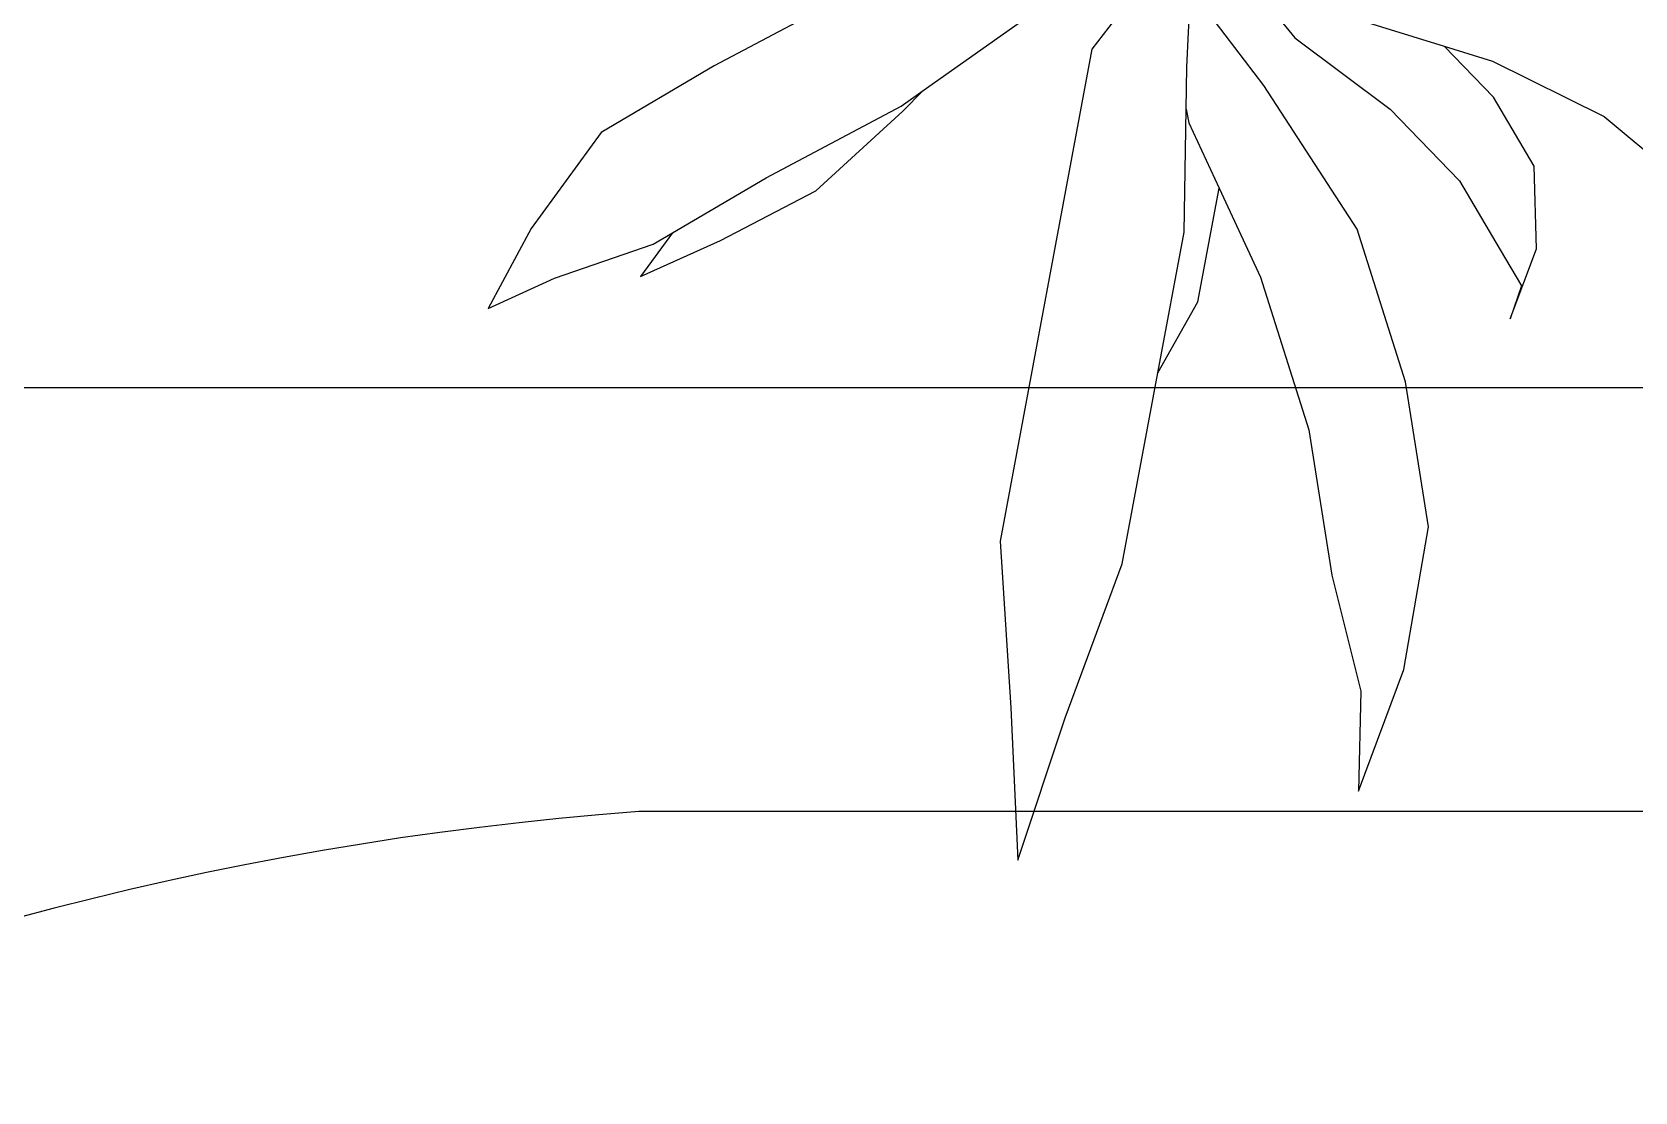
# Model space of a CAD drawing. Header units: metres. Extents: x -22 to 564, y 0 to 143.
# Drawn here: x 297.7542 to 297.8993, y 48.0946 to 48.1906 of the extents above; entities that cross this region are included whole.
import ezdxf

# ---------------------------------------------------------------- set-up
doc = ezdxf.new("R2010")
doc.units = ezdxf.units.M
for name, color, linetype in [('XREF 3N NEURO-ONCOLOGIA$0$AMBIENTACION', 1, 'Continuous'), ('XREF 3N NEURO-ONCOLOGIA$0$MOBILIARIO', 161, 'Continuous'), ('XREF 3N NEURO-ONCOLOGIA$0$MOBILIARIO FIJO', 40, 'Continuous')]:
    doc.layers.add(name, color=color, linetype=linetype)

# ---------------------------------------------------------------- blocks, each defined once
blk = doc.blocks.new('XREF 3N NEURO-ONCOLOGIA$0$Ref Arq Nivel 2$0$Silla 2')
blk.add_lwpolyline([(-0.2153846153846501, -0.2900000000000063), (-0.2153846153845933, -0.02499999999987779), (-0.2692307692308162, -0.02499999999996305), (-0.2692307692308731, -0.2899999999998926, 0.9285714285714276), (0.2692307692304468, -0.2900000000001626), (0.2692307692305036, -0.02500000000004832), (0.2153846153846786, -0.02500000000010516), (0.2153846153846359, -0.2900000000000205, -0.9285714285713822)], format="xyb", close=True)
blk = doc.blocks.new('XREF 3N NEURO-ONCOLOGIA$0$PLANTA CIRCULAR-02')
at = {"layer": 'XREF 3N NEURO-ONCOLOGIA$0$AMBIENTACION', "color": 72}
for p, q in [((0.2163079197244855, 0.3322979269213064), (0.2174825615668823, 0.3582367918298743)), ((0.2174825615668823, 0.3582367918298743), (0.2255600604138266, 0.3340252120680773)), ((0.2754286079874646, 0.3465133165283376), (0.2831271368989405, 0.3258223326865206)), ((0.275811919614938, 0.3294600119358151), (0.2754286079874646, 0.3465133165283376)), ((0.2255600604138266, 0.3340252120680773), (0.2352287231787073, 0.3078379123443895)), ((0.2144517528118541, 0.3039590530063805), (0.2163079197244855, 0.3322979269213064)), ((0.2708940055696019, 0.3097266283270628), (0.275811919614938, 0.3294600119358151)), ((0.2831271368989405, 0.3258223326865206), (0.2873213446946607, 0.3015577129912046)), ((0.266975109439926, 0.2850408369870152), (0.2708940055696019, 0.3097266283270628)), ((0.2352287231787073, 0.3078379123443895), (0.2412934626035792, 0.2753400864379287)), ((0.2300751190101948, 0.2203104930686237), (0.2144517528118541, 0.3039590530063805)), ((0.2873213446946607, 0.3015577129912046), (0.2834024485649991, 0.276871921651157)), ((0.258752786373023, 0.259072938679985), (0.266975109439926, 0.2850408369870152)), ((0.2834024485649991, 0.276871921651157), (0.2751801254980961, 0.2509040233441269)), ((0.2412934626035792, 0.2753400864379287), (0.2457661489516312, 0.2513930210412383)), ((0.2412934626035792, 0.2753400864379287), (0.2480992815560796, 0.2632650709938318)), ((0.3012393786880523, 0.2661272672316173), (0.3057208071625865, 0.2542281051827047)), ((0.3031552708874727, 0.260565723578587), (0.3012393786880523, 0.2661272672316173)), ((0.1273815670105876, 0.2644104534880682), (0.1386542231617511, 0.2592500123248627)), ((0.1347174525734545, 0.2507799221803779), (0.1273815670105876, 0.2644104534880682)), ((0.2480992815560796, 0.2632650709938318), (0.2517101342726562, 0.2439324122591202)), ((0.1386542231617511, 0.2592500123248627), (0.1554385416881416, 0.2534772389408246)), ((0.2517101342726562, 0.2439324122591202), (0.258752786373023, 0.259072938679985)), ((0.2995236314507963, 0.2544392442416736), (0.3031552708874727, 0.260565723578587)), ((0.1533050969057257, 0.2589804255905719), (0.1669278453257448, 0.2528546845111848)), ((0.158738136582528, 0.2515389861300363), (0.1533050969057257, 0.2589804255905719)), ((0.2926280267648309, 0.2426926067117918), (0.2995236314507963, 0.2544392442416736)), ((0.3057208071625865, 0.2542281051827047), (0.3052849004319853, 0.2402072395598367)), ((0.1554385416881416, 0.2534772389408246), (0.158738136582528, 0.2515389861300363)), ((0.158738136582528, 0.2515389861300363), (0.1746905417690243, 0.2421682011757511)), ((0.1669278453257448, 0.2528546845111848), (0.183105695239135, 0.2443916328278064)), ((0.2457661489516312, 0.2513930210412383), (0.2461087853604624, 0.2304808479718332)), ((0.2751801254980961, 0.2509040233441269), (0.2593158248288034, 0.2264805127125484)), ((0.1465979750992545, 0.234456471980458), (0.1347174525734545, 0.2507799221803779)), ((0.183105695239135, 0.2443916328278064), (0.1979025384700463, 0.2308337960126394)), ((0.2465460943457316, 0.2328305884237594), (0.2517101342726562, 0.2439324122591202)), ((0.2808230684268551, 0.2305072031032154), (0.2926280267648309, 0.2426926067117918)), ((0.3172262998705548, 0.2317171172690493), (0.3302719046012754, 0.2426581997864687)), ((0.1746905417690243, 0.2421682011757511), (0.1976315565399318, 0.2299967785626436)), ((0.3052849004319853, 0.2402072395598367), (0.2983892957460199, 0.2284606020299478)), ((0.165849975180123, 0.2231474342153845), (0.1465979750992545, 0.234456471980458)), ((0.2461087853604624, 0.2304808479718332), (0.2465460943457316, 0.2328305884237594)), ((0.1976315565399318, 0.2299967785626436), (0.2013890418260757, 0.2273417944819727)), ((0.1979025384700463, 0.2308337960126394), (0.2013890418260757, 0.2273417944819727)), ((0.2461087853604624, 0.2304808479718332), (0.2462260190323775, 0.2233257098332544)), ((0.2645668345363532, 0.2183558742652565), (0.2808230684268551, 0.2305072031032154)), ((0.2982155976822298, 0.2223179191698321), (0.3172262998705548, 0.2317171172690493)), ((0.2013890418260757, 0.2273417944819727), (0.2214030004920744, 0.2132002243617919)), ((0.2593158248288034, 0.2264805127125484), (0.2510818288329091, 0.2157029925408622)), ((0.2983892957460199, 0.2284606020299478), (0.2899686613796177, 0.2197685909734801)), ((0.1880458887503806, 0.2113713272277309), (0.165849975180123, 0.2231474342153845)), ((0.2462260190323775, 0.2233257098332544), (0.2468636820481009, 0.2101818382819616)), ((0.2899686613796177, 0.2197685909734801), (0.2982155976822298, 0.2223179191698321)), ((0.2368373994195281, 0.2114759135015092), (0.2300751190101948, 0.2203104930686237)), ((0.2501257025410837, 0.2006073451241903), (0.2645668345363532, 0.2183558742652565)), ((0.2739774869021687, 0.2148253307744952), (0.2899686613796177, 0.2197685909734801))]:
    blk.add_line(p, q, dxfattribs=at)
blk = doc.blocks.new('XREF 3N NEURO-ONCOLOGIA')
at = {"layer": 'XREF 3N NEURO-ONCOLOGIA$0$MOBILIARIO FIJO', "transparency": 33554687, "elevation": 6.536305027736965e-07}
blk.add_lwpolyline([(15.89130768133634, 39.69589688355649), (15.89130768133634, 39.14589688356813), (16.44130768115007, 39.14589688356813), (16.44130768115007, 39.69589688355649)], close=True, dxfattribs=at)
at = {"color": 2, "xscale": -0.5320720665645394, "yscale": 0.5320720665645394, "zscale": 0.5320720665645394, "rotation": 90.00000000000007}
blk.add_blockref('XREF 3N NEURO-ONCOLOGIA$0$PLANTA CIRCULAR-02', (16.03912615559357, 39.50090479729622, 5.021062019848236e-07), dxfattribs=at)
at = {"layer": 'XREF 3N NEURO-ONCOLOGIA$0$MOBILIARIO', "xscale": 1.099999999999994, "yscale": 1.099999999999994, "zscale": 1.099999999999994, "rotation": 180}
blk.add_blockref('XREF 3N NEURO-ONCOLOGIA$0$Ref Arq Nivel 2$0$Silla 2', (15.55676095855103, 39.10047452703336, -3.409296767769281e-07), dxfattribs=at)

msp = doc.modelspace()

# ---------------------------------------------------------------- block references
at = {"rotation": 90}
msp.add_blockref('XREF 3N NEURO-ONCOLOGIA', (337.2286213938801, 32.26709167037922), dxfattribs=at)

doc.saveas('drawing.dxf')
